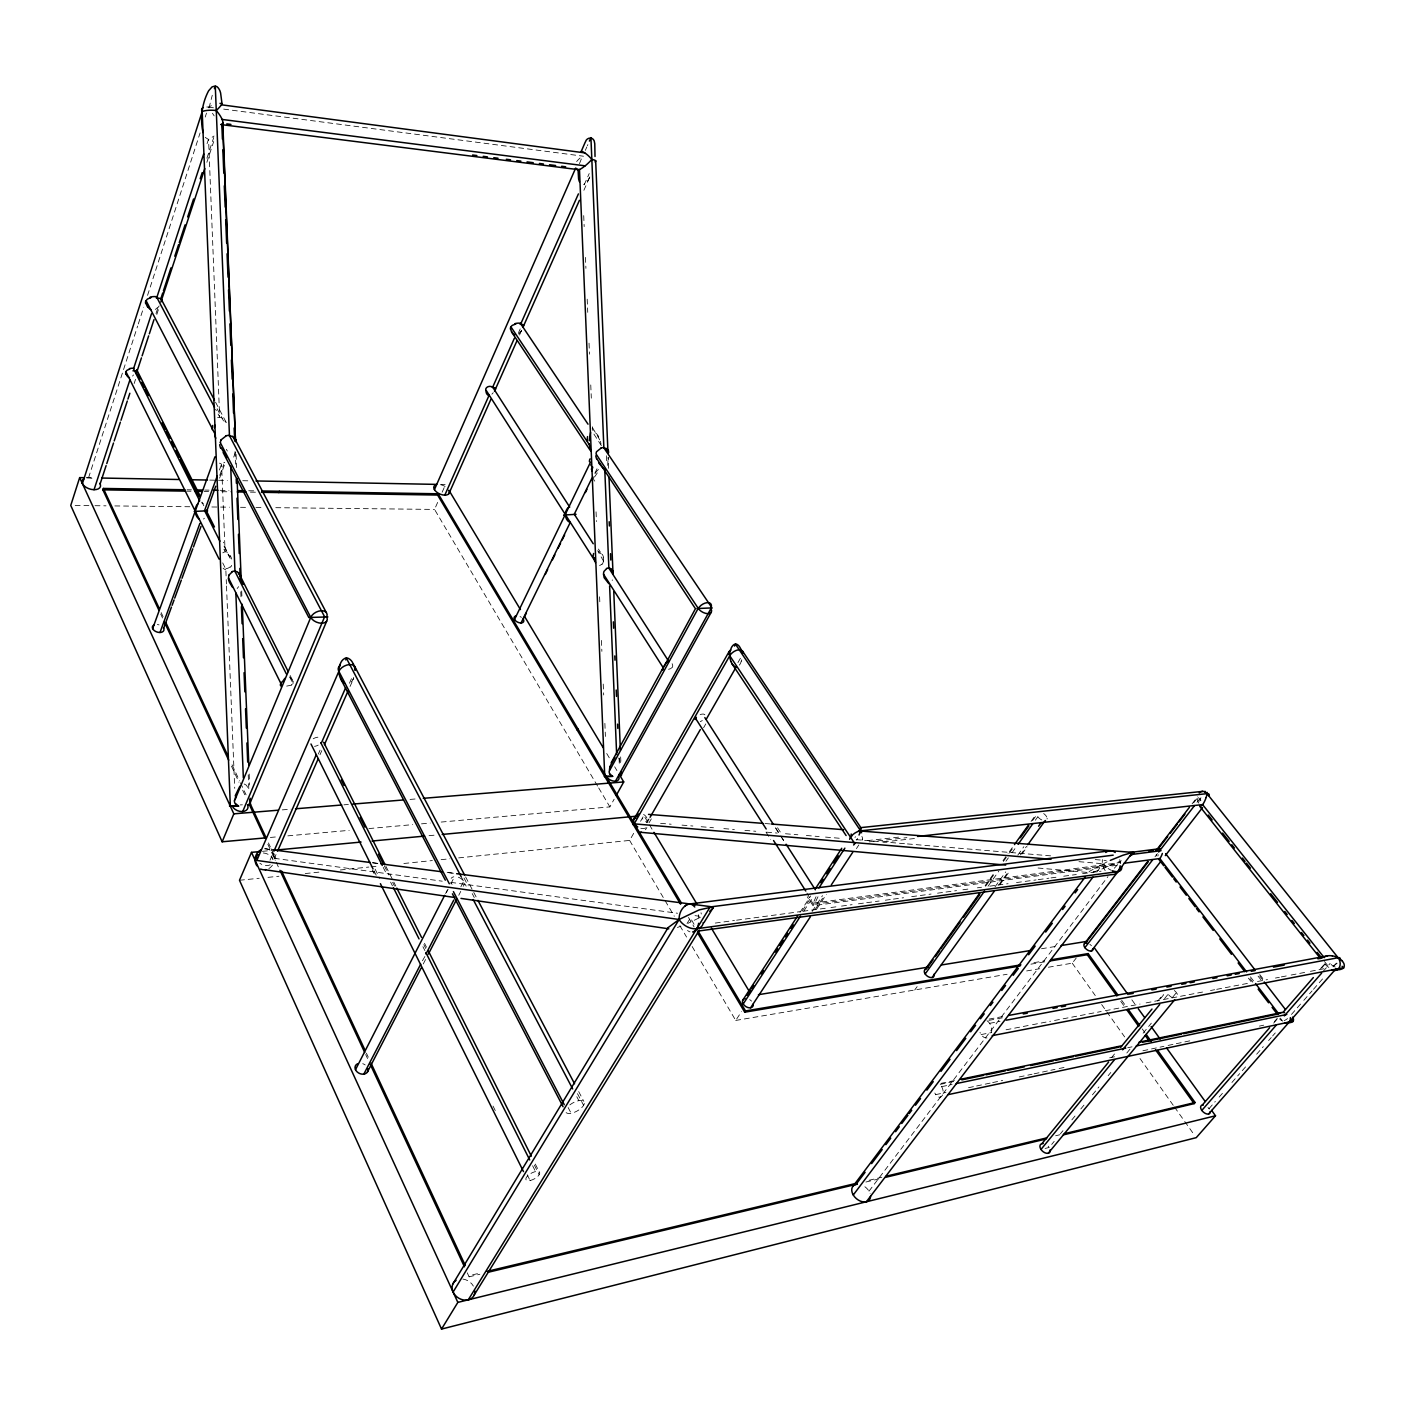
<?xml version="1.0" encoding="UTF-8"?>
<svg xmlns="http://www.w3.org/2000/svg" width="1415" height="1415" viewBox="0 0 1415 1415"><rect width="100%" height="100%" fill="white"/><g stroke="black" fill="none" stroke-linecap="round" stroke-linejoin="round"><path stroke-width="0.75" stroke-dasharray="5 3.75" d="M601.375 445.654L592.142 431.327M603.586 561.242L598.085 551.549M235.226 452.375L233.811 456.904L231.565 459.061M741.796 659.779L741.442 661.194M607.654 465.394L608.167 457.982M1157.859 856.057L1158.266 854.713M1199.708 801.244L1200.132 799.811M88.544 477.792L137.626 326.051M138.299 323.964L143.693 307.303M147.549 295.381L200.081 132.922M205.228 117.038L206.502 113.076M208.995 107.965L212.268 95.247M207.05 143.64L208.412 139.501L214.036 136.035M155.986 313.529L158.692 305.286M206.926 158.197L213.736 137.467M206.855 162.318L213.718 141.482M134.16 383.536L135.522 379.344M156.8 314.484L158.869 308.205M219.413 470.01L221.571 464.138L224.773 462.298M219.714 475.369L223.712 464.456M219.59 478.182L224.826 463.89M817.976 896.809L814.297 904.238L1117.655 864.105M270 860.196L272.334 854.855M272.458 858.516L276.473 849.336M318.322 754.071L320.073 750.109M349.452 683.233L351.804 677.856M579.478 163.662L582.626 155.774M585.332 150.379L586.854 146.912M587.366 145.745L587.862 144.595M274.015 859.135L276.668 853.121M320.002 754.726L321.771 750.711M350.071 686.452L353.608 678.422L352.936 679.766M597.572 786.05L434.547 509.418L438.774 499.849M442.152 492.208L445.53 484.567L441.126 484.478M518.562 332.649L520.207 328.917M584.2 184.834L589.206 173.55M519.517 335.037L521.428 330.65M583.882 190.3L590.143 176.203M589.825 176.946L588.198 180.076A20.8 17.068 -73.7 0 1 587.879 180.572L583.723 184.675M594.813 473.264L597.997 466.773M594.495 477.05C606.398 460.423 589.011 476.201 594.778 481.118M816.031 896.756L813.89 901.567A12.222 1.574 -62.7 0 0 812.988 904.238M445.566 893.555L447.405 889.982M446.309 892.724L448.113 889.186M450.854 883.827L454.498 876.681A7.287 4.97 26.2 0 0 451.173 878.326M422.448 960.785L424.889 956.505M460.865 886.781L463.607 881.439M423.262 963.951L426.304 958.061M458.743 895.306L460.759 891.379M441.197 822.062L609.865 806.886L614.128 799.21M521.251 330.969L520.313 332.454M458.672 857.879L629.622 840.422L635.105 830.835M640.571 821.231L643.843 815.482L648.353 822.999M648.3 819.144L646.425 822.433A7.446 4.705 29.7 0 0 642.357 818.737M737.94 662.591L741.106 657.055M646.956 822.752L649.149 818.914M649.149 822.663L651.325 818.878M703.609 727.735L705.784 723.932M238.64 586.659L237.154 588.516M467.251 1272.81L469.108 1276.825L469.939 1275.463L480.658 1272.916M159.188 305.87L158.285 307.179A9.374 8.172 -76.7 0 1 157.472 308.01M520.119 332.737L521.587 330.332M687.036 923.482L690.414 917.964L694.871 925.693M799.953 912.427L810.707 895.925M802.234 910.906L811.361 896.898M803.879 910.959L813.094 896.862M692.165 946.547L735.729 1020.445L741.495 1011.619M812.139 911.455L822.504 895.624M815.005 909.721L824.291 895.607M816.773 908.961L826.395 894.333M856.429 848.611L858.834 844.95M985.123 885.649L994.055 873.143M1002.987 860.656L1008.099 853.51M1009.373 851.724L1013.211 846.382M1031.093 821.39L1034.931 816.031M985.583 886.285L995.028 873.09M1003.394 861.434L1008.188 854.713M1009.39 853.033L1013.016 847.974M1032.579 820.647L1036.293 815.447M988.041 886.215L998.742 871.269M1005.959 861.222L1008.364 857.861M1012.008 852.767L1015.634 847.691M1035.338 820.222L1037.814 816.756M914.727 989.987L917.132 986.644M995.046 886.763L1005.747 871.87M1017.792 855.138L1023.859 846.701M998.742 885.012L1008.311 871.728M1020.427 854.908L1026.547 846.418M1000.157 884.322L1009.16 871.852M1022.001 854.023L1027.149 846.895M493.251 392.698L491.889 394.166M1088.949 872.011L1089.638 871.322A26.779 4.227 -17.5 0 1 1089.868 871.127L1107.078 861.841M1096.731 872.1L1103.046 863.734A12.204 6.544 36.7 0 0 1111.288 870.296M869.005 1191.165L1107.963 876.575M1114.295 868.244L1121.264 860.656M1192.102 803.844L1197.479 796.857M1193.659 802.818L1197.426 797.936M1048.374 967.241L1072.252 963.173L1076.214 958.061M1155.011 856.765L1157.435 853.616M1197.002 802.34L1199.513 799.086L1203.121 798.697M813.731 905.052L806.78 892.794M1111.712 1057.394L1114.507 1053.98M1157.7 1001.13L1163.271 994.303M1160.318 998.849L1163.926 994.444M1164.545 998.619L1168.153 994.197M1051.681 1144.417L1054.193 1141.374M1060.454 1133.733L1062.966 1130.673M1071.845 1119.884L1075.683 1115.215M1080.795 1108.989L1085.942 1102.727M1092.433 1094.839L1098.96 1086.897M1108.157 1075.701L1110.793 1072.499M1126.818 1053.008L1130.868 1048.073M1143.09 1033.198L1151.315 1023.187M1172.823 997.027L1176.431 992.623M222.792 552.841C231.724 546.738 233.298 571.66 223.358 542.228M1274.455 1021.542L1277.338 1018.252M1320.478 968.709L1326.226 962.112M1273.677 1023.116L1277.71 1018.464M1321.716 967.948L1327.358 961.475M1323.078 971.504L1330.135 963.403M1208.994 1108.688L1215.308 1101.454M1219.129 1097.103L1224.223 1091.283M1231.917 1082.493L1239.664 1073.631M1242.264 1070.66L1247.482 1064.699M1256.662 1054.21L1263.277 1046.658M1268.601 1040.573L1271.254 1037.531M1272.598 1035.992L1275.286 1032.932M1291.488 1014.413L1301.057 1003.483M1303.799 1000.352L1312.094 990.871M1313.474 989.297L1324.652 976.527M1333.089 966.87L1337.334 962.041A6.067 3.06 39.7 0 0 1335.76 960.431M204.397 518.244L203.477 519.04M217.574 417.655L221.465 417.496L226.258 422.572M206.749 106.992A10.772 4.723 21.1 0 1 208.43 107.116L213.824 104.515M700.337 917.221L699.063 917.911M698.745 918.087L688.115 923.27M291.596 685.125L284.839 686.47M670.905 668.57L668.57 669.295M680.986 926.188L677.414 927.462M1093.6 871.958L1099.543 869.995A26.991 4.316 -17.4 0 0 1100.216 869.747L1119.353 861.594A12.204 6.544 36.7 0 1 1120.432 863.221M1094.768 871.605L1093.017 872.118M1045.101 1148.449L1049.187 1147.459M469.108 1276.825L479.844 1274.261M865.927 1182.02L878.803 1178.943M868.987 1180.287L881.846 1177.227M1055.625 1135.767L1059.923 1134.742M935.633 1094.644L945.963 1092.468M968.532 1087.693L974.599 1086.402M976.633 1085.977L990.712 1082.988M992.693 1082.563L1002.634 1080.459M1019.242 1076.957L1032.03 1074.25M1034.117 1073.808L1040.379 1072.482M1042.466 1072.039L1048.745 1070.695M1050.832 1070.253L1055.006 1069.369M1059.128 1068.502L1065.283 1067.211M1109.661 1057.801L1115.586 1056.545M1142.913 1050.761L1163.926 1046.322M1168.065 1045.437L1174.255 1044.129M1176.307 1043.686L1190.669 1040.662M1259.403 1026.105L1263.683 1025.185M941.718 1086.632L952.047 1084.474M1127.737 1047.719L1132.018 1046.835M940.957 1083.377L956.027 1080.246M953.675 1081.555L939.383 1084.527A6.721 4.404 77.1 0 1 942.478 1095.263A6.721 4.404 77.1 0 1 934.837 1093.052M981.108 1034.56L991.508 1032.579M1006.065 1029.784L1030.544 1025.079M1032.543 1024.69L1050.531 1021.241M1054.529 1020.463L1101.188 1011.513M1105.31 1010.717L1140.048 1004.049M1146.115 1002.881L1204.183 991.738M1210.497 990.518L1214.636 989.722M1216.705 989.333L1249.498 983.036M1257.511 981.497L1267.504 979.569M1275.428 978.048L1279.355 977.305M1281.318 976.916L1289.171 975.413M1291.134 975.041L1306.133 972.158M1310.431 971.327L1325.183 968.497M989.633 1023.328L1000.034 1021.365M989.05 1019.101L1004.243 1016.271M988.837 1020.374L1003.164 1017.686M735.729 1020.445L1007.126 974.263M1026.653 970.938L1039.689 968.727M1030.916 964.163L1046.092 961.616M1033.94 962.66L1044.783 960.856M1041.493 948.74L1056.722 946.264M715.283 923.058L734.456 920.493M736.596 920.192L786.599 913.471M788.633 913.206L800.89 911.543M802.942 911.278L826.661 908.094M830.959 907.51L839.413 906.378M841.518 906.095L852.078 904.663M858.427 903.814L864.636 902.982M866.705 902.699L879.122 901.037M885.33 900.205L891.415 899.374M893.449 899.109L903.584 897.747M911.702 896.65L918.158 895.783M920.316 895.5L931.088 894.05M937.544 893.183L943.893 892.317M945.998 892.034L956.558 890.619M962.908 889.77L969.116 888.938M977.394 887.824L981.55 887.258M989.793 886.144L995.895 885.33M997.929 885.065L1008.081 883.685M1016.501 882.553L1023.01 881.687M1025.185 881.386L1036.063 879.935M1038.203 879.635L1048.869 878.202M1051.009 877.919L1059.534 876.769M1063.726 876.203L1076.302 874.523M1082.581 873.674L1088.754 872.843M1090.806 872.56L1101.082 871.18M813.342 903.071L1119.353 862.69M1116.842 865.29L813.006 905.688L807.24 896.774M869.128 841.872L906.927 837.645M883.42 842.013L916.195 838.334M867.519 840.616L901.921 836.778M239.489 880.272L259.21 878.255M267.983 877.353L278.932 876.239M305.233 873.55L320.586 871.976M340.308 869.977L368.802 867.059M370.995 866.829L377.575 866.157M403.876 863.486L432.371 860.568M441.126 859.666L449.899 858.781M262.447 851.335L271.22 850.503M429.046 835.664L435.608 835.062M270.353 837.45L276.916 836.849M287.864 835.858L349.204 830.34M368.908 828.571L412.72 824.627M421.493 823.848L430.248 823.052M282.293 809.875L291.101 809.15M343.969 804.817L348.373 804.463M410.067 799.404L416.664 798.874M240.267 804.905L242.389 804.817M75.154 505.491L92.806 505.686M95 505.703L106.019 505.827M114.845 505.933L189.805 506.747M211.861 506.977L229.495 507.171M240.515 507.295L247.13 507.366M255.956 507.472L262.571 507.543M275.801 507.684L434.547 509.418M186.585 491.147L190.99 491.217M204.202 491.412L208.606 491.483M221.819 491.695L230.627 491.836M250.437 492.137L257.052 492.243M187.063 489.785L191.467 489.855M204.68 490.068L209.084 490.138M220.103 490.315L228.912 490.457M248.739 490.757L255.354 490.863M86.28 477.739L92.895 477.881M209.703 480.092L216.318 480.216M218.511 480.251L227.337 480.428M242.761 480.711L249.376 480.835M764.984 823.53L769.884 823.901M597.678 550.665L601.923 554.521L598.421 549.055M660.593 823.335L671.152 824.22M682.012 825.122L692.872 826.024M701.186 826.731L713.478 827.757M723.843 828.606L734.385 829.491M744.927 830.375L755.787 831.277M766.647 832.179L777.189 833.064M785.449 833.753L797.848 834.779M806.355 835.487L819.144 836.566M825.529 837.096L840.899 838.37M856.181 839.643L862.496 840.174M864.6 840.351L905.282 843.747M907.439 843.924L945.379 847.09M949.713 847.444L1052.495 856.004M1095.263 859.577L1106.212 860.497M1078.973 861.682L1103.046 863.734M1038.079 868.014L1088.117 872.507M208.43 107.116L214.974 107.982M223.694 109.114L582.785 156.128A9.251 3.838 25.6 0 1 583.493 156.234M372.87 862.761L379.432 863.61M447.175 872.401L453.72 873.25M264.41 848.752L270.477 849.548M372.34 862.761L378.849 863.61M448.484 872.631L454.604 873.426M274.369 858.321L442.241 881.191M450.801 882.359L677.537 913.259M695.013 915.646L699.381 916.23M244.194 783.981L246.511 785.29L248.509 789.004M201.638 502.803L203.335 503.722M219.449 463.129L221.571 464.138L225.109 551.602L223.8 549.002M1279.549 1018.835L1280.982 1020.127A11.603 8.72 6.8 0 0 1281.601 1020.569M1324.988 964.234L1327.129 966.25A15.901 12.098 5 0 0 1329.11 967.542M1324.493 961.528L1329.393 967.701M293.117 681.535L291.738 678.952A6.031 5.359 -46 0 0 289.509 677.537M1259.774 974.564L1263.79 979.781M1259.651 975.943L1263.117 980.471M1258.059 976.102L1260.765 979.605M1250.418 976.863L1254.238 981.869M1250.099 978.614L1252.77 982.134M1280.292 1018.11L1282.644 1021.17M1248.401 978.136L1251.072 981.621M205.228 137.379L208.571 139.519L219.643 416.983L215.54 409.165M1131.859 999.821L1135.714 1005.181M1121.653 1000.246L1125.509 1005.623M1142.259 1028.953L1144.841 1032.543M1120.751 1001.36L1124.607 1006.737M1072.252 963.173L1095.263 995.559M1101.648 1004.544L1105.486 1009.956M1106.76 1011.743L1124.66 1036.93M1139.995 1058.508L1173.23 1105.274M1174.503 1107.078L1183.453 1119.672M1184.726 1121.476L1193.676 1134.069M592.708 428.02L600.579 441.197M618.956 757.909L620.849 764.524M212.462 113.253L214.178 115.888M777.543 827.757L781.115 833.293M775.526 827.722L778.692 832.657M780.797 835.947L785.06 842.579M775.809 828.465L778.904 833.258M780.956 836.46L784.051 841.306M766.01 832.108L770.715 839.502M606.717 753.505L610.113 759.201M614.658 766.771L616.922 770.556M649.467 824.874L652.846 830.499M688.468 917.468L694.093 926.949M598.704 787.943L609.865 806.886M629.622 840.422L674.301 916.23M679.89 925.693L686.576 937.066M598.775 437.076C597.537 432.477 590.833 431.946 592.514 426.764M215.54 402.161L226.86 423.633M465.623 876.964L476.926 898.437M578.7 1091.602L583.829 1101.348M217.132 408.776L225.197 424.075M464.014 878.025L468.117 885.808M472.221 893.608L474.273 897.499M577.479 1093.671L583.617 1105.345M461.025 876.398L466.172 886.161M576.807 1096.749L578.859 1100.64M568.14 1107.538L571.129 1113.287M672.125 663.706L672.673 665.368A4.298 3.52 32.4 0 1 672.373 667.279A4.298 3.237 12 0 1 670.71 668.269M290.146 675.486L292.127 679.412M385.941 866.404L392.875 880.218M393.848 882.182L395.829 886.126M424.518 943.292L426.499 947.236M535.294 1164.067L539.256 1171.938M201.974 502.113L203.813 505.774M224.048 546.137L230.539 559.067M289.58 676.848L293.011 683.693A4.952 3.502 20.6 0 1 291.366 684.825M384.314 865.785L388.93 875.001M392.627 882.376L394.467 886.055M423.828 944.619L425.774 948.51M534.339 1165.058L539.186 1174.715M383.217 867.36L386.914 874.735M390.611 882.129L392.45 885.825M422.926 946.688L424.889 950.579M532.624 1165.765L535.542 1171.585M222.703 562.887L225.816 569.166L226.418 583.917M375.117 869.146L379.698 878.379M493.021 1106.07L495.816 1111.677M527.194 1174.715L530.077 1180.517M373.967 870.738L377.646 878.131M372.233 869.836L374.197 873.798M161.186 612.607L163.061 616.622M232.078 764.808L239.542 780.832M240.479 782.831L246.069 794.841M268.461 842.916L270.318 846.913M271.256 848.912L275.925 858.923M366.397 1053.185L368.271 1057.182M160.673 614.004L162.53 618.001M231.494 766.187L238.94 782.212M242.672 790.224L245.467 796.221M267.842 844.277L275.288 860.302M276.226 862.301L279.02 868.315M365.671 1054.546L367.546 1058.544M603.108 557.351L603.268 557.881A12.594 12.54 21.3 0 1 603.444 558.695L603.621 560.287M608.627 468.33L608.167 457.31L608.202 459.238M620.654 756.901L620.849 761.305M606.451 455.736L606.805 464.262M619.062 758.245L619.416 766.771M583.723 215.611L584.165 226.595M585.456 257.389L585.916 268.372M587.19 299.166L587.738 312.361M589.029 343.155L589.489 354.157M590.763 384.951L591.328 398.163M596.051 511.841L596.458 521.551M599.589 596.794L599.96 605.514M601.41 640.429L601.87 651.342M603.232 684.064L603.692 694.977M604.877 723.366L605.408 736.454M236.075 454.321L236.623 467.551M241.682 591.01L241.947 597.625M249.181 774.023L249.624 785.042M235.085 451.42L235.615 464.173M240.78 591.806L241.045 598.191M248.226 774.907L248.828 789.818M226.506 586.022L234.713 788.35M1172.469 997.699A6.438 3.555 39.3 0 1 1167.127 992.357M1174.326 990.482A6.438 3.555 39.3 0 1 1177.156 997.646M576.666 161.575A16.502 11.638 -26.4 0 1 582.821 156.163M86.969 477.863A9.569 5.465 17.5 0 1 93.814 478.854M225.763 569.573A5.908 4.634 -75.8 0 1 223.11 568.158M230.185 566.867A5.996 4.493 -30.3 0 1 225.922 568.635M612.341 579.902A13.372 8.596 77 0 1 612.217 580.504M601.888 564.125A5.253 3.591 -40.6 0 1 599.571 565.487M603.338 561.295A5.731 5.448 -70.9 0 1 602.082 564.39M602.312 554.309A14.628 14.468 46.3 0 1 603.533 557.227M600.331 441.285A15.76 14.981 -77.8 0 1 601.004 444.133M520.278 332.401A8.402 6.261 -76 0 1 519.641 333.179M519.393 332.896A6.544 5.094 -79.3 0 1 518.315 334.011M292.905 681.535A4.917 3.679 40 0 1 292.958 683.657M230.397 555.865A16.838 16.396 3.7 0 1 231.724 559.102M231.653 565.363A6.58 6.438 -9.1 0 1 230.557 567.185M133.523 374.922A5.448 2.069 -56.1 0 1 132.532 376.072M226.329 449.316A6.385 6.314 5.3 0 1 227.267 451.049M157.242 307.762A7.323 6.562 -82.3 0 1 155.243 309.39M440.49 484.673A8.331 4.563 24 0 1 445.813 486.955M157.348 624.546A5.996 3.714 18.3 0 1 159.046 624.899M520.048 616.569A5.218 3.042 25.8 0 1 521.428 617.365M700.16 714.628A5.801 3.131 -32.7 0 1 705.36 716.379M702.318 720.483A5.801 3.131 -32.7 0 1 700.266 721.632M1156.621 855.916A5.43 4.103 79.8 0 1 1156.25 854.324M1287.526 1018.57A5.713 1.84 -35.7 0 1 1284.183 1020.639M1041.811 819.957A5.961 3.219 35.4 0 1 1037.107 815.553M1043.651 813.572A5.961 3.219 35.4 0 1 1046.764 817.056M1047.135 818.294A5.961 3.219 35.4 0 1 1047.1 819.037M1200.946 800.536A5.625 2.795 36.5 0 1 1198.593 797.582M1089.868 944.371A5.324 3.007 37.9 0 1 1091.443 945.751M1207.968 1107.503A5.731 3.255 41.6 0 1 1209.259 1109.077M1335.265 967.029A6.067 3.06 39.7 0 1 1329.304 962.147M749.702 999.644A5.961 3.962 34.5 0 1 751.542 1001.148M861.876 836.442A6.35 3.75 33.5 0 1 862.089 840.156A8.472 5.536 83.3 0 0 862.46 836.919M1048.161 1146.168A6.049 3.767 41.3 0 1 1048.886 1147.017M986.98 1037.956A9.144 6.191 77.7 0 1 979.994 1032.402M986.98 1020.71A9.144 6.191 77.7 0 1 991.526 1032.667M1337.14 963.208A7.818 2.547 -36.3 0 1 1330.33 967.436M1198.894 803.207A7.376 5.713 81.1 0 1 1197.391 797.706M645.665 827.899A7.446 4.705 29.7 0 1 640.517 828.164M1325.183 964.128A8.596 6.544 5.2 0 1 1324.811 963.739M854.996 837.538A9.003 1.185 -62.4 0 1 855.385 836.619M857.508 838.388A9.021 1.203 -62.5 0 1 856.623 840.121M1200.256 799.687A7.836 2.052 -61.4 0 1 1200.946 797.706M741.23 661.123A8.437 6.633 88.3 0 1 739.337 665.121M318.216 745.121A6.704 3.98 -25.8 0 1 314.555 746.342M313.228 738.789A6.704 3.98 -25.8 0 1 320.091 737.374M458.389 877.194A7.287 4.97 26.2 0 1 463.183 886.321M452.093 884.304A7.287 4.97 26.2 0 1 451.067 882.819M362.718 1063.691A6.774 5.147 25.1 0 1 365.176 1064.947M569.821 1104.903A10.559 4.581 -29.3 0 1 583.263 1100.941A10.559 4.581 -29.3 0 1 578.983 1109.873A10.559 4.581 -29.3 0 1 566.124 1112.614M270.283 864.813A8.508 5.925 20.6 0 1 259.865 863.309M263.314 852.98A8.508 5.925 20.6 0 1 272.847 859.666M353.715 677.431A9.622 8.614 88.9 0 1 348.479 683.905M643.595 814.439A9.339 7.553 -84.7 0 1 647.928 822.292M646.867 827.474A9.339 7.553 -84.7 0 1 645.381 829.756M864.883 1186.743A10.701 7.323 40.4 0 1 870.119 1193.623M701.009 912.746A14.168 11.161 -82.1 0 1 701.292 914.019M265.277 848.717A10.613 9.569 -74.6 0 1 270.548 850.539M272.617 852.75A10.613 9.569 -74.6 0 1 274.369 859.276M272.441 865.131A10.613 9.569 -74.6 0 1 268.62 868.668M462.917 1279.089A12.063 9.834 33.9 0 1 473.388 1286.111M1105.186 870.632A12.063 8.915 80.2 0 1 1102.373 859.577M1119.725 859.63A12.063 8.915 80.2 0 1 1120.273 863.309M690.025 931.866A14.15 8.348 82.9 0 1 687.513 930.451M698.32 914.727A14.15 8.348 82.9 0 1 698.78 917.592M530.395 1180.446A7.729 3.219 -28.7 0 0 539.646 1172.487A7.729 3.219 -28.7 0 0 528.326 1175.228A7.729 3.219 -28.7 0 0 530.395 1180.446"/><path stroke-width="1.5" d="M495.109 388.647L494.896 387.887M594.565 558.748L594.671 561.348M590.533 462.139L514.512 619.505M667.88 928.417L668.057 927.762A31.148 5.855 -15.7 0 1 668.163 927.568L679.112 919.485L698.568 910.163A31.431 5.961 -15.8 0 1 699.328 909.863L712.983 906.803M220.28 442.612L310.752 617.382A8.968 5.43 21.8 0 0 321.523 623.237A8.968 5.43 21.8 0 0 326.953 617.559M161.381 299.962L161.045 298.777A9.569 3.414 -13.8 0 0 160.744 298.565M214.408 427.772L214.673 424.765M713.284 907.439L703.945 922.686M595.025 156.499L594.76 143.693A20.907 17.122 -74.6 0 0 594.636 143.145C594.406 136.282 586.659 136.919 585.439 141.889A20.765 16.874 -74.3 0 0 585.138 142.384L581.317 151.246A10.082 5.483 43.3 0 1 584.766 152.891A16.308 8.861 43.3 0 1 591.771 159.453A9.144 2.087 -1.6 0 1 595.025 161.929M861.134 828.695L861.045 829.243A16.591 2.193 -62.5 0 1 859.949 832.745M249.942 802.606C247.554 806.019 252.471 804.905 248.439 804.693M235.244 795.708L239.86 786.209M609.653 767.107L614.888 757.52M730.476 649.715L729.839 652.793A15.547 12.187 88.2 0 0 730.052 658.541L730.918 661.636M84.069 477.704L79.665 477.616L70.75 505.438L222.155 841.784L265.967 837.839M82.406 483.576L202.203 111.59A10.772 4.723 21.1 0 1 203.141 107.593M214.426 88.614C215.434 82.724 219.962 89.534 220.404 92.311A23.507 21.844 -85 0 1 220.599 92.93L221.996 103.631A11.125 1.415 -40.6 0 1 221.412 104.887M1206.164 797.494L1206.765 795.301A14.433 3.785 -61.5 0 0 1207.03 792.329M94.044 489.714L130.003 379.609M151.493 313.794L133.541 368.731L199.71 500.892M203.689 153.934L156.835 297.433L214.514 407.219M100.129 483.895L106.107 465.623M106.779 463.589L113.518 443.019M114.208 440.932L120.363 422.183M121 420.255L127.297 401.046M127.934 399.101L129.844 393.246M136.265 373.684L141.447 357.889M142.101 355.89L148.663 335.868M149.336 333.834L153.987 319.613M160.726 299.113L162.743 292.94M163.415 290.871L170.95 267.895M174.77 256.239L178.591 244.6M179.245 242.619L185.064 224.897M187.664 216.955L193.572 198.949M200.205 178.697L202.203 172.612M160.885 302.014L204.804 168.58M158.816 609.989L102.888 489.838L103.366 488.44L184.852 489.749M339.83 664.519L338.981 668.128A17.688 15.795 88.6 0 0 339.211 674.566L340.325 678.086M152.643 628.631L214.939 456.815M160.001 632.487L199.886 523.391M217.273 475.882L204.574 510.585L219.909 541.22M163.645 628.348L171.445 607.106M172.099 605.302L174.063 599.942M174.717 598.138L181.332 580.079M182.004 578.257L192.776 548.861M193.466 546.986L201.001 526.398M206.572 511.593L215.734 486.229M859.913 832.834L859.029 835.027M278.826 492.579L279.339 491.253M596.794 458.672L695.437 608.715L662.397 669.596M222.155 841.784L233.829 813.837L79.665 477.616M242.708 811.538L324.619 616.781L229.46 435.661L215.275 85.961L212.055 86.916L208.783 90.595A23.312 21.49 -83.4 0 0 208.359 91.267C201.903 103.755 199.94 118.807 203.035 132.532M249.588 804.127L326.617 621.327M260.254 851.529L251.499 852.361L239.489 880.272L441.533 1329.074L1196.241 1137.66L1215.503 1115.781L1211.647 1110.421M257.017 860.002L338.839 671.364A9.109 5.66 22.4 0 1 340.308 665.616M345.738 659.921L346.445 658.311L461.025 876.398M273.909 851.264L316.235 754.779M321.311 743.193L345.614 687.796M434.423 489.661L575.693 168.049A6.898 4.864 -26.5 0 0 578.045 169.535L578.594 178.891A20.659 16.821 -73.5 0 0 578.7 179.44L579.425 181.774M589.401 141.111L590.922 137.626L603.869 447.83L712.152 608.096M277.552 851.105L318.233 758.741M324.424 744.679L348.302 690.467M680.597 904.22L437.624 495.055L438.19 493.782L261.952 490.97M444.805 495.162L489.13 395.209M514.335 338.362L492.703 387.144L569.732 507.136M578.417 193.89L520.773 323.876L588.021 424.182M523.108 326.971L523.638 325.008A8.348 2.6 -17.6 0 0 523.515 324.813M448.909 493.658L490.917 399.295M494.489 391.265L516.829 341.068M523.002 327.219L579.443 200.293M229.106 574.95L232.131 571.925M521.038 622.954L570.298 522.347M591.894 478.235L574.278 514.211L593.239 543.749M524.081 617.701L526.398 612.978M545.253 574.472L547.64 569.591M552.451 559.774L554.857 554.839M558.094 548.242L560.535 543.272M562.162 539.946L564.603 534.958M585.368 492.579L586.924 489.378M220.846 440.047L225.763 436.174M355.483 1069.722L444.664 895.341M357.464 1063.832A6.774 5.147 25.1 0 0 355.855 1070.377A6.774 5.147 25.1 0 0 363.814 1074.144L420.715 964.163M425.968 953.993L453.773 900.082M367.529 1071.827L421.245 967.878M428.338 954.152L456.709 899.232M577.214 730.122L577.886 728.849M282.293 681.995L284.185 679.271A5.978 5.359 -70.3 0 1 285.069 678.263M611.139 762.88L662.468 668.924M615.454 781.204L711.285 607.937L698.303 608.485A7.765 4.457 -33.7 0 1 707.04 602.684A7.765 4.457 -33.7 0 1 711.126 607.176M711.356 611.988L620.76 775.685L619.062 775.455M664.236 665.722L665.828 663.334M616.268 795.372L623.732 781.929L619.204 774.341M713.036 908.094L713.054 908.059A31.802 6.085 -15.7 0 1 712.895 908.306L709.746 911.295M633.796 819.55L728.99 651.767M734.544 646.071L735.552 644.285L860.603 830.835A8.472 5.536 83.3 0 1 861.611 832.781M634.327 823.601L729.733 655.711A7.906 4.422 29.7 0 1 730.741 650.281M650.069 817.322L700.319 729.574M706.226 719.28L736.384 666.642M590.568 432.442L589.206 440.79M452.818 1284.042L668.057 927.762M453.101 1292.054L679.112 919.485A14.168 11.161 -82.1 0 1 695.136 904.875M441.533 1329.074L457.841 1302.401L1215.503 1115.781M468.277 1299.837L710.365 906.608L456.656 873.692M474.202 1295.008L699.328 930.15M1133.928 853.033L1133.203 853.793A27.256 4.386 -17.5 0 1 1132.849 854.076L1131.363 855.12M742.627 1000.423L797.565 916.089M815.482 888.602L841.748 848.275M747.226 995.258L750.428 990.358M751.489 988.731L753.647 985.424M761.182 973.856L763.339 970.549M775.367 952.1L777.578 948.722M779.789 945.326L783.114 940.232M785.343 936.818L787.571 933.387M790.932 928.24L793.178 924.791M820.612 882.712L822.946 879.14M826.431 873.78L829.951 868.385M833.488 862.973L838.211 855.721M743.211 1003.925L800.466 916.195M818.896 887.966L844.879 848.133M697.471 932.626L744.715 1012.185L745.528 1010.929L1020.923 964.835M750.622 1007.781L810.406 916.743M831.312 884.906L852.732 852.272M925.092 969.54L980.011 892.794M1014.484 844.596L1028.528 824.963M933.033 959.724L926.383 968.992A5.607 3.431 36.7 0 0 924.844 973.414A5.607 3.431 36.7 0 0 930.964 977.606A5.607 3.431 36.7 0 0 934.024 974.227M935.262 956.611L939.719 950.385M940.833 948.811L960.077 921.943M963.527 917.115L979.728 894.475M1020.303 837.786L1028.882 825.812M925.162 973.944L984.504 891.149M1018.093 844.295L1032.844 823.689M1038.592 826.219L1041.086 822.769M932.061 977.57L993.984 891.627M1027.785 844.702L1045.119 820.629A5.961 3.219 35.4 0 0 1045.49 820.576M853.44 1185.699L1085.04 877.229M855.987 1184.408L865.096 1172.292M871.64 1163.59L882.199 1149.528M885.861 1144.664L890.725 1138.191M895.607 1131.699L899.321 1126.764M901.797 1123.475L907.97 1115.25M909.208 1113.605L911.72 1110.262M915.487 1105.239L920.528 1098.553M926.86 1090.134L933.246 1081.644M940.957 1071.385L950.013 1059.322M956.575 1050.602L965.791 1038.345M970.69 1031.818L975.589 1025.309M980.489 1018.782L984.239 1013.812M990.447 1005.534L992.941 1002.227M1001.767 990.5L1005.552 985.459M1013.175 975.306L1018.322 968.479M1028.652 954.736L1035.179 946.051M1045.703 932.061L1052.336 923.234M1062.63 909.527L1065.124 906.219M1075.117 892.936L1077.646 889.557M853.263 1194.985L1092.946 877.141M866.351 1201.777L1132.584 852.396L1133.928 852.467M1084.474 943.557L1147.707 861.47M1155.772 850.999L1189.414 807.328M1085.588 943.062L1148.326 861.664M1157.965 849.141L1167.693 836.53M1170.134 833.364L1177.492 823.795M1178.73 822.186L1184.921 814.156M1084.88 947.643L1152.588 859.896M1158.655 852.042L1194.49 805.613M1050.425 960.891L1087.286 954.718L1088.153 953.586L1117.779 994.851M1091.336 951.039L1160.459 861.859M1165.323 855.597L1202.538 807.594M1041.935 1143.656L1108.617 1062.081M1120.627 1047.401L1151.987 1009.054M1040.998 1149.44L1114.542 1059.658M1122.608 1049.806L1159.716 1004.491M1048.267 1153.243L1174.68 999.751M1063.266 1134.883L1194.119 1103.629L1195.074 1102.515L1157.718 1050.478M1202.219 1105.133L1269.644 1027.732M1283.122 1012.273L1313.332 977.57M1201.813 1110.421L1276.171 1025.238M1284.307 1015.917L1321.663 973.113M1208.605 1113.994L1335.901 968.815M207.563 510.992L206.484 510.196M197.923 503.652C193.908 507.631 194.421 515.343 198.772 518.898M568.069 507.684C564.178 511.328 564.567 519.606 569.484 522.206M194.209 511.416L207.492 510.797M229.442 805.984L238.569 806.125L235.757 803.72M1130.903 855.421L1129.842 856.075M563.878 515.025L576.064 514.335M606.593 568.688L604.01 571.359A7.287 7.287 9.9 0 0 603.568 574.26A11.585 11.426 56.6 0 0 604.47 577.833M1110.297 860.391L1122.466 855.421A27.026 4.298 -17.6 0 1 1123.174 855.173L1132.584 852.396L858.481 830.87M600.844 448.29L596.529 451.739A6.191 5.872 -78.6 0 0 596.086 454.02L698.303 608.485A7.783 4.263 28.8 0 0 707.447 613.632A7.783 4.263 28.8 0 0 711.197 609.158M150.008 297.981L147.496 299.06A5.465 4.086 56.5 0 0 146.205 300.917L214.461 432.972M514.83 324.371L512.531 325.255A4.758 3.944 53.9 0 0 510.992 326.953L589.312 444.681L590.798 451.031M129.756 369.085L127.297 370.129A5.041 3.962 32.5 0 0 126.183 371.367M488.423 1272.209L857.349 1184.072M885.242 1177.404L1046.11 1138.987M487.096 1271.378L856.11 1183.364M886.144 1176.201L1047.047 1137.819M1064.204 1133.733L1195.074 1102.515M948.245 1094.609L1292.797 1021.312L1291.506 1019.631M956.186 1083.607L1125.756 1048.144M1136.298 1045.933L1286.801 1014.449M960.343 1079.344L1121.847 1045.756M1139.075 1042.165L1281.194 1012.609M961.793 1079.875L983.832 1075.276M985.972 1074.834L1005.287 1070.819M1007.427 1070.377L1024.265 1066.857M1030.58 1065.548L1053.326 1060.808M1055.36 1060.401L1073.631 1056.581M1075.665 1056.174L1119.141 1047.118M1142.4 1042.271L1181.578 1034.117M1183.577 1033.711L1278.753 1013.901L1255.512 983.531M992.18 1035.639L1343.295 967.772L1342.092 966.286M1006.277 1020.18L1338.112 957.725A15.83 12.01 5.3 0 1 1340.394 959.158L1342.534 961.192M1008.577 1015.457L1327.553 955.85M1023.293 1013.936L1027.308 1013.175M1052.955 1008.382L1057.164 1007.586M1061.392 1006.808L1065.601 1006.012M1129.258 994.108L1133.238 993.365M1151.845 989.881L1156.161 989.085M1166.897 987.069L1171.125 986.273M1181.72 984.292L1185.947 983.496M1190.103 982.735L1194.26 981.957M1212.867 978.473L1216.953 977.712M1227.176 975.802L1231.192 975.041M1235.207 974.298L1239.222 973.538M1251.196 971.309L1255.14 970.566M1273.447 967.135L1284.219 965.118M1317.931 958.822L1322.105 958.043M744.715 1012.185L1020.074 965.985M1051.292 959.759L1088.153 953.586M758.422 994.692L928.258 967.117M941.329 964.995L1030.598 950.509M1061.091 945.556L1087.215 941.311M696.746 928.718L1117.938 871.605M697.436 931.158L1111.677 874.629A12.063 8.915 80.2 0 0 1120.167 865.768M1124.076 863.256L1159.822 858.534L1246.597 971.875M709.127 907.086L1113.198 855.155M1148.962 851.105L1153.119 850.574M1131.346 854.519L1161.043 850.68M1129.524 852.573L1160.159 848.646M689.866 903.955L1110.793 850.68M917.592 836.46L1202.573 804.587L1324.192 957.654M1202.856 791.356L860.851 827.616L742.663 651.271M309.567 617.471L327.891 616.922M277.8 849.884L361.09 842.067M372.057 841.023L424.659 836.088M442.188 834.443L637.281 816.101M233.829 813.837L277.888 810.229M295.505 808.796L341.776 804.994M352.777 804.091L403.452 799.953M423.28 798.325L623.732 781.929M238.569 806.125L230.344 806.249L202.203 111.59A10.577 2.6 1 0 1 216.283 110.529A18.024 2.282 -40.6 0 0 221.501 104.816L584.766 152.873M247.537 804.887L249.429 804.728M610.113 774.217L612.642 776.34L604.311 776.481M696.941 608.574L698.108 608.503L609.193 771.281A6.491 6.438 -74.2 0 0 609.883 774.359M612.642 776.34L604.753 776.499L579.478 169.464A6.969 1.68 -39.3 0 1 578.045 169.535M102.888 489.838L184.374 491.111M195.394 491.288L201.991 491.394M237.225 491.925L246.033 492.066M261.457 492.314L437.624 495.055M195.871 489.926L202.487 490.032M213.488 490.209L217.91 490.28M237.72 490.598L244.335 490.704M101.703 478.04L178.838 479.508M189.875 479.72L207.492 480.039M255.991 480.959L436.722 484.39M619.275 775.296L621.45 775.491L621.273 771.971M565.257 515.255L564.019 515.166M219.997 103.348L221.996 103.631M648.53 814.386L762.915 823.371M771.175 824.008L843.694 829.703M632.806 823.742L1051.062 859.312M640.677 832.303L1005.694 865.096M220.705 124.52L578.576 169.676M226.807 123.883L230.946 124.414M472.628 155.013L476.855 155.544M483.205 156.34L487.45 156.888M493.8 157.684L497.992 158.215M506.34 159.276L510.514 159.807M516.758 160.602L520.879 161.115M527.07 161.894L533.243 162.69M539.38 163.45L543.448 163.981M549.533 164.741L555.635 165.52M561.649 166.28L565.664 166.793M272.494 849.814L370.235 862.496M381.006 863.893L442.188 871.817M255.089 860.196L679.112 919.485A14.079 9.18 32 0 0 693.244 928.7A14.079 9.18 32 0 0 703.237 922.598M265.1 869.747L454.64 897.481M460.972 898.401L668.835 928.824M1332.346 955.779L1335.548 956.593A15.83 12.01 5.3 0 1 1338.112 957.725A7.818 2.547 -36.3 0 1 1339.793 960.042M581.317 151.246L581.123 152.113M608.875 583.723L604.329 577.904M232.608 436.386L235.297 440.507M603.268 468.294L598.616 462.829M606.221 448.467L607.902 452.093M610.802 568.653L612.271 571.289M226.966 457.593L221.147 447.865M232.608 587.455L229.46 582.326A13.372 13.018 5.2 0 1 228.399 578.222M1208.269 815.075L1212.16 819.975M1222.578 833.099L1229.157 841.377M1231.793 844.702L1234.428 848.027M1242.388 858.056L1245.058 861.417M1246.385 863.097L1250.418 868.156M1270.688 893.714L1277.533 902.346M1284.802 911.508L1287.172 914.479M1291.93 920.475L1294.301 923.482M1301.482 932.52L1303.887 935.545M1307.495 940.108L1309.919 943.151M1317.188 952.313L1320.832 956.894M1199.69 806.249L1320.407 958.45M1165.642 853.652L1254.84 969.682M1264.267 981.975L1285.368 1009.408M1158.797 859.259L1163.749 865.75M1164.987 867.36L1172.469 877.141M1173.725 878.786L1176.236 882.058M1180.004 886.993L1186.318 895.253M1188.848 898.56L1195.215 906.874M1196.489 908.554L1199.053 911.897M1202.892 916.92L1213.221 930.416M1219.73 938.906L1231.51 954.329M1238.125 962.961L1244.758 971.645M1258.147 989.156L1268.583 1002.793M1272.085 1007.374L1276.772 1013.494M1094.538 948.103L1128.003 994.48M1138.297 1008.754L1144.717 1017.668M1151.156 1026.582L1160.176 1039.07M1166.597 1047.984L1205.209 1101.507M1128.091 1009.213L1139.676 1025.362M1146.132 1034.33L1151.279 1041.511M1087.286 954.718L1116.877 995.983M1127.189 1010.328L1138.774 1026.476M1145.213 1035.444L1149.068 1040.821M1155.507 1049.806L1194.119 1103.629M239.613 574.861L237.49 571.89A6.173 4.616 -31 0 0 234.925 571.501M215.77 438.243L214.744 435.555M854.695 843.481L729.733 655.711A7.906 4.369 -33.7 0 1 737.993 649.909A7.906 4.369 -33.7 0 1 742.928 653.146M511.699 332.136L590.055 450.076M731.838 663.547L846.117 835.558M604.736 468.736L608.875 568.122L668.888 661.601M704.829 717.6L773.404 824.432M786.121 844.242L815.358 889.805M485.858 389.886L594.778 560.694M603.551 574.26L663.193 667.668M695.596 718.431L766.187 828.995M773.563 840.545L805.807 891.043M448.926 490.244L520.437 609.564M524.983 617.152L603.303 747.827M653.978 832.374L696.746 903.743M711.374 928.152L749.632 991.986M438.19 493.782L681.358 902.965M698.249 931.371L745.528 1010.929M160.939 298.653L214.496 400.197M234.289 437.819L326.281 612.5M354.599 666.253L464.598 875.018M477.952 900.382L574.578 1083.784M473.194 899.551L572.686 1088.931M449.316 883.756L338.839 671.364A9.127 5.589 -26.6 0 1 349.346 664.59A9.127 5.589 -26.6 0 1 355.165 670.144M453.401 891.609L564.267 1104.726M340.75 678.97L445.318 880.165M452.429 893.838L563.082 1106.76M223.145 452.552L308.859 617.594M592.231 471.266L591.382 469.002M136.707 369.704L200.116 495.94M238.887 573.216L288.182 671.559M323.628 742.221L384.951 864.441M396.819 888.089L421.546 937.384M428.48 951.181L531.35 1156.179M137.75 374.02L140.244 378.955M141.889 382.262L144.401 387.25M145.232 388.913L148.575 395.599M162.159 422.678L165.59 429.541M166.457 431.257L169.924 438.172M171.657 441.639L174.275 446.875M176.026 450.359L179.546 457.363M180.43 459.132L199.25 496.665M206.555 511.257L214.461 526.999M240.868 579.672L243.256 584.448M341.263 779.93L344.057 785.502M360.118 817.534L364.911 827.103M378.495 854.2L383.394 863.946M286.325 673.858L234.961 571.289L230.698 466.243M320.781 742.663L382.28 865.52M393.405 887.7L419.035 938.906M425.862 952.525L529.723 1159.946M125.988 371.809L219.095 559.12M310.982 743.989L373.047 868.881M380.405 883.685L523.497 1171.585M103.366 488.44L159.329 608.609M165.856 622.618L228.346 756.795M249.801 802.853L265.666 836.902M281.514 870.95L364.539 1049.169M371.066 1063.196L465.27 1265.452M164.405 622.016L228.699 760.173M249.199 804.233L265.029 838.281M279.94 870.313L364.752 1052.548M370.341 1064.558L464.456 1266.814M251.499 852.361L457.841 1302.401M353.467 664.006L354.564 667.509A17.776 15.954 88.7 0 1 354.9 669.932M741 649.326L741.708 651.643M126.023 374.055L127.403 376.337A5.377 5.129 -80.2 0 0 129.49 377.646M146.099 303.659L147.266 306.418A9.374 9.304 78.2 0 0 147.744 307.073M510.691 329.235L511.54 331.853A8.384 7.588 -74.7 0 0 511.912 332.419M234.749 800.342L310.752 617.382A8.95 5.678 -26.1 0 1 321.064 610.749A8.95 5.678 -26.1 0 1 326.9 616.427M595.662 160.673L607.99 452.906M608.998 477.138L613.031 574.066M613.774 591.682L620.389 750.286M609.193 521.728L609.37 525.991M610.537 553.672L610.802 560.057M613.367 621.839L613.632 628.225M614.8 655.923L614.977 660.186M616.215 690.025L616.48 696.428M617.63 724.126L617.824 728.407M609.617 585.969L616.657 754.566M589.312 444.681L589.277 443.762M222.526 123.6L235.527 441.692L222.774 122.451M237.066 478.571L241.134 577.78M242.23 604.24L248.828 765.197M250.172 798.272L250.437 804.887M222.42 139.165L221.819 124.308A8.225 3.644 45.4 0 1 221.448 124.449M222.845 149.778L223.8 173.125M224.313 185.86L225.18 207.085M225.692 219.82L226.648 243.185M227.072 253.798L228.027 277.163M228.54 289.898L229.407 311.141M229.92 323.894L230.786 345.136M231.388 360.011L232.166 379.132M232.767 394.024L233.546 413.145M234.147 428.02L234.66 440.79M236.217 479.066L236.393 483.311M236.995 498.204L237.861 519.464M238.463 534.357L239.241 553.495M239.843 568.388L240.267 579.036M241.399 606.699L242.089 623.732M242.69 638.625L243.468 657.78M244.07 672.691L244.848 691.847M245.538 708.88L246.316 728.053M246.917 742.963L247.696 762.119M235.845 593.044L243.345 777.879M591.771 159.47A15.972 3.821 -39.3 0 1 585.173 165.838L222.084 119.444A9.976 4.404 45.4 0 1 221.996 124.502M585.12 165.803A8.437 2.034 -39.3 0 1 579.354 169.605M606.54 568.441A5.395 4.086 -48.3 0 1 608.928 567.963M608.821 568.299A5.395 3.679 -41.1 0 1 610.767 568.688M603.727 448.077A7.305 4.174 -27 0 1 606.115 448.555M600.844 448.007A7.305 4.652 -30.6 0 1 603.975 447.618M449.192 490.881A8.331 4.563 24 0 1 440.277 494.189A8.331 4.563 24 0 1 435.006 485.221M523.108 618.974A5.218 3.042 25.8 0 1 521.675 622.901A5.218 3.042 25.8 0 1 515.078 620.265A5.218 3.042 25.8 0 1 515.679 616.02M485.752 388.913A4.917 4.192 22.7 0 1 492.685 387.162M492.367 387.427A4.829 1.539 -9.1 0 1 494.489 387.798M619.027 777.401A7.323 4.546 28.7 0 1 614.251 781.204A7.323 4.546 28.7 0 1 606.257 776.375M510.426 329.235A4.776 4.28 34.9 0 1 510.85 326.865M216.23 110.565A18.926 8.348 45.5 0 1 222.155 119.461M232.042 571.678A6.155 5.076 -35.7 0 1 235.014 571.094M229.354 435.944A8.366 5.236 -19.2 0 1 232.449 436.528M225.71 435.873A8.348 5.801 -21.2 0 1 229.566 435.413M99.846 483.346A9.569 5.465 17.5 0 1 96.149 489.555A9.569 5.465 17.5 0 1 84.263 485.999A9.569 5.465 17.5 0 1 84.139 478.659M163.468 627.995A5.996 3.714 18.3 0 1 161.151 632.363A5.996 3.714 18.3 0 1 153.598 629.976A5.996 3.714 18.3 0 1 153.987 625.005M280.347 685.302A4.917 1.503 -58.6 0 1 281.284 682.207M229.106 574.95A8.242 8.189 -5 0 0 228.629 578.204L281.249 684.188L281.249 686.328A6.085 1.256 -14.6 0 0 281.178 686.753M247.908 805.984A8.384 5.695 19.9 0 1 241.983 811.573A8.384 5.695 19.9 0 1 232.272 806.108M145.621 303.482A5.501 4.563 42 0 1 145.887 300.741M161.522 299.785A5.236 1.433 -56.2 0 1 162.124 300.511M132.957 370.836A5.625 1.875 -5.4 0 1 137.343 371.455M129.331 368.661A5.536 2.742 -4.8 0 1 133.877 368.325M593.062 556.696A14.539 9.481 76 0 1 593.628 553.477M594.282 558.607A12.611 5.059 85.5 0 1 594.3 557.651M595.485 562.922A5.748 1.928 86.7 0 1 595.273 561.242M612.819 570.634A7.27 3.095 88.3 0 1 613.208 573.783M488.794 395.581A4.899 4.157 -78.9 0 1 486.07 390.77M495.356 388.471A4.316 1.468 -49.5 0 1 495.533 389.302M662.556 669.949A5.271 0.902 -16.7 0 1 663.104 669.472M665.722 663.211A5.271 4.192 -78.1 0 1 667.438 661.813M589.436 461.697A5.642 3.325 71.2 0 1 590.055 458.867M591.063 465.623A12.275 4.351 85.9 0 1 590.975 464.686M592.761 467.905A14.044 6.279 86.6 0 1 592.567 466.773M515.219 323.557A6.527 2.759 -4.6 0 1 521.463 323.398M520.048 324.265A6.527 1.556 -4.8 0 1 523.179 324.866M587.313 440.967A15.777 3.944 83.5 0 1 587.543 436.581M608.291 450.076A6.173 1.185 89.2 0 1 608.609 452.765M596.582 458.761A15.883 15.742 -37.8 0 1 595.786 455.807M514.901 334.842A6.58 5.501 84.6 0 1 512.071 332.277M514.742 324.283A8.366 3.98 -3.5 0 1 515.803 324.053M609.476 770.061A15.353 14.698 80 0 1 609.918 767.195M240.214 574.366A8.225 4.793 87.7 0 1 240.727 578.045M125.794 374.073A5.023 4.157 18.4 0 1 125.811 372.269M150.167 297.132A7.535 3.219 0.2 0 1 157.419 296.849M156.216 297.858A7.517 1.893 -2.2 0 1 160.231 298.636M212.285 429.612A17.847 7.34 81.7 0 1 212.568 425.455M214.992 435.183A6.934 1.503 86.2 0 1 214.779 433.008M235.863 439.605A6.969 2.494 88 0 1 236.181 441.586M220.581 448.095A17.935 17.617 -52.7 0 1 219.679 444.699M220.439 442.612A6.916 6.297 -83.8 0 1 220.952 440.1M150.839 309.531A7.446 6.827 68.9 0 1 147.903 306.949M149.884 297.875A9.657 4.581 2 0 1 151.016 297.628M235.332 803.985A7.34 7.163 -71 0 1 234.359 800.412M235.297 799.068A17.281 15.848 83.6 0 1 235.774 795.867M249.712 799.563A7.022 1.45 88.3 0 1 249.694 802.163M695.136 719.545A5.801 3.131 -32.7 0 1 696.41 717.281M1157.275 850.026A5.43 4.103 79.8 0 1 1159.716 848.646M1162.352 853.44A5.766 1.486 -62 0 1 1159.84 858.657A5.766 1.486 -62 0 1 1159.115 859.365M1292.496 1017.155A6.279 4.705 6.9 0 1 1293.098 1021.418M1293.027 1021.489A6.279 4.705 6.9 0 1 1286.96 1022.479M1290.374 1017.633A5.837 4.493 72 0 1 1284.572 1022.833M1278.576 1013.653A6.279 4.705 7 0 1 1284.643 1012.733M753.169 1004.137A5.961 3.962 34.5 0 1 749.384 1007.834A5.961 3.962 34.5 0 1 742.91 1003.341A5.961 3.962 34.5 0 1 745.104 998.53M1093.017 948.74A5.324 3.007 37.9 0 1 1089.214 950.827A5.324 3.007 37.9 0 1 1083.996 945.874A5.324 3.007 37.9 0 1 1087.109 943.133M1210.196 1111.659A5.731 3.255 41.6 0 1 1206.27 1113.8A5.731 3.255 41.6 0 1 1200.84 1108.582A5.731 3.255 41.6 0 1 1203.334 1105.062M1050.195 1149.758A6.049 3.767 41.3 0 1 1046.375 1153.243A6.049 3.767 41.3 0 1 1040.167 1147.76A6.049 3.767 41.3 0 1 1043.191 1143.568M851.635 836.194A6.35 3.75 33.5 0 1 851.211 834.001M1332.063 969.876A7.924 6.279 72.3 0 0 1339.421 967.347A7.924 6.279 72.3 0 0 1338.112 957.725L1207.013 793.656A7.376 5.713 81.1 0 0 1199.23 792.913M1342.322 961.316A8.596 6.527 5.2 0 1 1343.719 967.913M1343.613 968.037A8.596 6.527 5.1 0 1 1335.866 969.576M1209.171 795.92A7.393 2.989 -37 0 0 1207.013 793.656L860.603 830.835A8.437 3.962 -33.7 0 0 849.601 839.272M1206.022 797.671A7.853 2.069 -61.5 0 1 1202.609 804.764A7.853 2.069 -61.4 0 1 1201.123 806.108M854.554 843.818A9.021 1.203 -62.5 0 1 853.599 845.003M855.102 842.933A9.021 1.203 -62.5 0 1 854.642 843.694M637.74 826.926A7.446 4.705 29.7 0 1 636.078 817.746M1324.334 957.071A8.596 6.527 5.3 0 1 1332.276 955.974M859.949 828.323A8.985 1.185 -62.5 0 1 860.125 828.129M1204.483 791.799A7.836 2.052 -61.4 0 1 1205.12 791.321M740.806 649.414A8.437 6.633 88.1 0 0 735.605 643.86A8.437 6.633 88.1 0 0 730.671 649.786M735.057 666.642A8.437 6.633 88.3 0 1 731.113 661.548M367.865 1068.732A6.774 5.147 25.1 0 1 363.814 1074.144M340.095 664.608A9.604 8.596 88.4 0 1 346.339 657.816M346.516 657.816A9.622 8.614 88.4 0 1 353.219 664.113M256.522 858.251A8.508 5.925 20.6 0 1 258.114 854.43M344.499 683.162A9.604 8.596 88.9 0 1 340.573 677.997M641.366 832.197A9.339 7.553 -84.7 0 1 640.005 832.338M632.876 824.574A9.339 7.553 -84.7 0 1 638.731 813.996M1121.706 866.634A12.204 6.544 36.7 0 1 1112.367 870.756M1105.787 852.449A12.063 8.915 80.2 0 1 1115.232 852.484M870.561 1196.223A10.701 7.323 40.4 0 1 862.726 1201.813A10.701 7.323 40.4 0 1 852.219 1192.757A10.701 7.323 40.4 0 1 856.712 1184.267M265.967 869.624A10.613 9.569 -74.6 0 1 260.625 869.022M256.858 865.803A10.613 9.569 -74.6 0 1 260.873 849.831M685.178 905.865A14.15 8.348 82.9 0 1 694.765 906.98M698.639 923.288A14.15 8.348 82.9 0 1 692.625 931.972M474.892 1290.958A12.063 9.834 33.9 0 1 458.991 1298.333A12.063 9.834 33.9 0 1 456.108 1280.363"/></g></svg>
